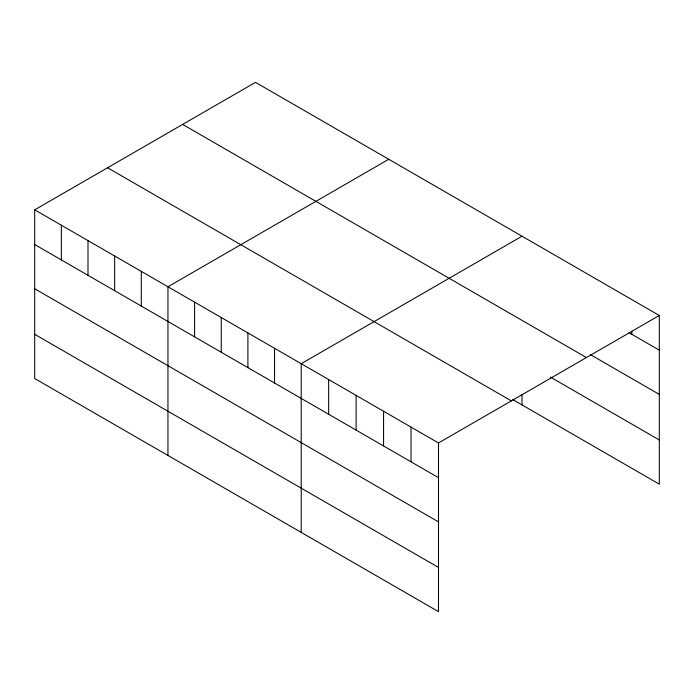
<?xml version="1.0" encoding="UTF-8"?>
<svg xmlns="http://www.w3.org/2000/svg" width="694" height="694" viewBox="0 0 694 694"><rect width="100%" height="100%" fill="white"/><g stroke="black" fill="none" stroke-linecap="round" stroke-linejoin="round"><path stroke-width="1.04" d="M34.7 209.831L438.495 442.963L438.495 611.648L34.7 378.525L34.7 209.831L255.505 82.352L659.3 315.475L659.3 484.169L512.823 399.597M388.761 159.282L167.948 286.769L167.948 455.455M522.009 236.212L301.205 363.699L301.205 532.385M438.495 442.963L659.3 315.475M629.094 332.747L659.3 350.184M590.655 354.764L659.3 394.4M182.643 124.417L586.43 357.549M550.385 377.068L659.3 439.953M107.57 167.766L511.357 400.889M34.7 244.54L438.495 477.672M34.7 288.756L438.495 521.879M34.7 334.308L438.495 567.432M631.844 331.177L631.844 334.334M522.009 394.374L522.009 404.906M411.03 427.105L411.03 461.814M383.574 411.256L383.574 445.964M356.117 395.407L356.117 430.107M328.661 379.549L328.661 414.257M274.555 348.31L274.555 383.019M247.905 332.929L247.905 367.629M221.247 317.54L221.247 352.248M194.598 302.15L194.598 336.859M141.298 271.38L141.298 306.089M114.649 255.991L114.649 290.699M87.999 240.61L87.999 275.318M61.35 225.22L61.35 259.929"/></g></svg>
